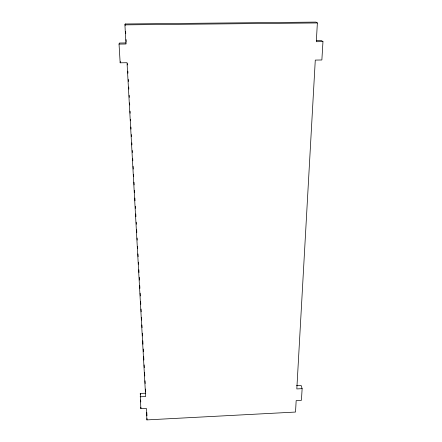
<?xml version="1.0" encoding="UTF-8"?>
<svg xmlns="http://www.w3.org/2000/svg" width="442" height="442" viewBox="0 0 442 442"><rect width="100%" height="100%" fill="white"/><g stroke="black" fill="none" stroke-linecap="round" stroke-linejoin="round"><path stroke-width="0.66" d="M296.516 385.662L301.124 385.435L302.129 388.667L301.427 400.325L296.168 400.596L295.521 412.054L146.926 419.9L146.959 418.519M146.926 419.9L146.285 408.32L140.838 408.596L140.887 407.237M140.838 408.596L140.269 393.457L145.722 393.187M140.131 396.805L145.628 396.529L127.025 62.714L120.158 62.814L119.036 44.084L125.981 44.001L124.915 24.863L125.224 23.973L315.958 22.1L317.367 22.951L316.312 41.714L322.964 41.636L321.864 59.985L315.284 60.079L296.82 388.932L302.129 388.667M120.158 62.814L120.5 61.609M119.036 44.084L119.395 43.034L126.279 42.951M316.251 40.692L321.527 40.631L322.964 41.636M124.915 24.863L317.367 22.951M140.269 393.457L140.346 394.761M140.655 399.977L140.771 401.933M125.224 23.973L125.296 25.327M125.639 31.426L125.749 33.459M126.086 39.559L126.202 41.592M127.423 63.582L127.5 64.957M127.843 71.168L127.959 73.234M128.302 79.438L128.418 81.51M128.721 87.024L128.837 89.096M129.186 95.301L129.296 97.367M129.605 102.887L129.721 104.953M130.064 111.157L130.18 113.229M130.523 119.434L130.6 120.815M130.942 127.02L131.059 129.086M131.362 134.606L131.478 136.672M131.826 142.877L131.937 144.948M132.246 150.462L132.362 152.534M132.705 158.739L132.821 160.805M133.125 166.325L133.28 169.082M133.583 174.601L133.699 176.667M134.009 182.181L134.158 184.944M134.467 190.458L134.583 192.524M134.887 198.044L135.042 200.801M135.346 206.32L135.462 208.386M135.766 213.9L135.921 216.663M136.224 222.177L136.34 224.243M136.65 229.763L136.799 232.52M137.108 238.039L137.224 240.105M137.567 246.31L137.683 248.382M137.987 253.896L138.142 256.653M138.445 262.172L138.561 264.239M138.871 269.758L139.02 272.515M139.291 277.344L139.445 280.101M139.749 285.615L139.904 288.372M140.169 293.201L140.324 295.958M140.628 301.477L140.783 304.234M141.053 309.063L141.202 311.82M141.512 317.334L141.661 320.091M141.932 324.92L142.086 327.677M142.39 333.196L142.545 335.953M142.81 340.782L143.004 344.23M143.269 349.053L143.423 351.81M143.694 356.639L143.882 360.086M144.153 364.915L144.302 367.672M144.573 372.501L144.766 375.949M145.031 380.772L145.186 383.534M145.49 389.048L145.645 391.805M146.788 412.38L146.976 415.773"/></g></svg>
